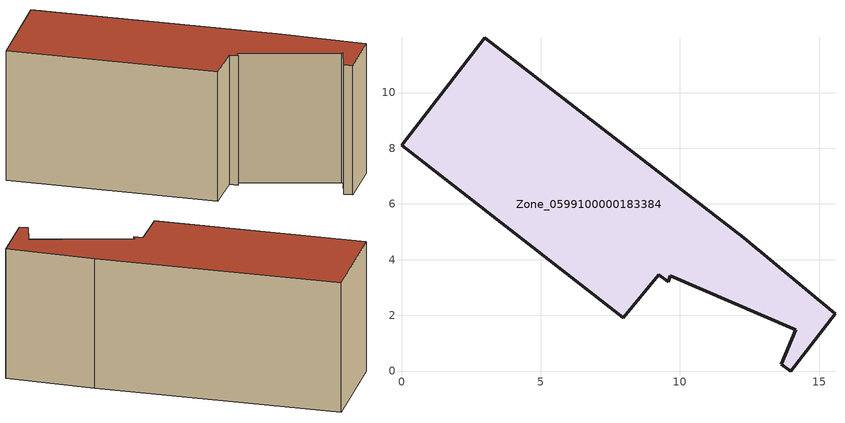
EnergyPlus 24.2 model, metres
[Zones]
Zone_0599100000183384
 floor ground (C_G): 0,8.1 2.99,11.96 12.28,4.78 15.57,2.05 13.97,0 13.64,0.24 14.15,1.47 14.07,1.52 9.65,3.42 9.59,3.2 9.24,3.45 7.97,1.91 z3.4
 wall outside (C_F): 2.99,11.96 0,8.1 7.97,1.91 9.24,3.45 9.59,3.2 9.65,3.42 14.07,1.52 14.15,1.47 13.64,0.24 13.97,0 15.57,2.05 12.28,4.78 2.99,11.96 z3.4:9.94
 roof outside (C_R): 9.65,3.42 14.07,1.52 14.15,1.47 13.64,0.24 13.97,0 15.57,2.05 12.28,4.78 2.99,11.96 0,8.1 7.97,1.91 9.24,3.45 9.59,3.2 z9.94
[BUILDING]
Pand.0599100000183384: North Axis=0; Terrain=City; Loads Convergence Tolerance Value=0.04; Temperature Convergence Tolerance Value=0.4; Solar Distribution=FullExterior; Maximum Number of Warmup Days=25; Minimum Number of Warmup Days=1
[Site:Location]
Rotterdam.The.Hague.AP_ZH_NLD Design_Conditions: Latitude=51.96; Longitude=4.45; Time Zone=1; Elevation=-4.5
[SITE:GROUNDTEMPERATURE:BUILDINGSURFACE]
18, 18, 18, 18, 18, 18, 18, 18, 18, 18, 18, 18
[MATERIAL] Thermal Absorptance=0.9; Solar Absorptance=0.7; Visible Absorptance=0.7
Name | Roughness | Thickness | Conductivity | Density | Specific Heat
G.TI.1946 | MediumSmooth | 0.15 | 1 | 540 | 1210
F.TI.1946 | Rough | 0.3 | 0.857143 | 1920 | 840
R.TI.1946 | MediumRough | 0.2 | 0.1 | 1500 | 1000
[CONSTRUCTION]
C_G: G.TI.1946
C_F: F.TI.1946
C_R: R.TI.1946
[ZONE]
Zone_0599100000183384: Type=1; Multiplier=1; Ceiling Height=Autocalculate; Volume=Autocalculate; Floor Area=autocalculate; Part of Total Floor Area=Yes
[ZONEINFILTRATION:DESIGNFLOWRATE]
Infil_Zone_0599100000183384: Zone or ZoneList or Space or SpaceList=Zone_0599100000183384; Schedule=AlwaysOn; Design Flow Rate Calculation Method=Flow/Area; Flow Rate per Floor Area=0.003; Constant Term Coefficient=1; Temperature Term Coefficient=0; Velocity Term Coefficient=0; Velocity Squared Term Coefficient=0
[HVACTEMPLATE:ZONE:IDEALLOADSAIRSYSTEM]
Zone_0599100000183384: Maximum Heating Supply Air Temperature=50; Minimum Cooling Supply Air Temperature=13; Maximum Heating Supply Air Humidity Ratio=0.0156; Minimum Cooling Supply Air Humidity Ratio=0.0077; Heating Limit=NoLimit; Cooling Limit=NoLimit; Dehumidification Control Type=ConstantSensibleHeatRatio; Cooling Sensible Heat Ratio=0.7; Dehumidification Setpoint=60; Humidification Control Type=None; Humidification Setpoint=30; Outdoor Air Method=None; Outdoor Air Flow Rate per Person=0.00944; Outdoor Air Flow Rate per Zone Floor Area=0; Outdoor Air Flow Rate per Zone=0; Demand Controlled Ventilation Type=None; Outdoor Air Economizer Type=NoEconomizer; Heat Recovery Type=None; Sensible Heat Recovery Effectiveness=0.7; Latent Heat Recovery Effectiveness=0.65
[ZONECONTROL:THERMOSTAT]
ThermostatControl_Zone_0599100000183384: Zone or ZoneList=Zone_0599100000183384; Control Type Schedule=DualSetpointControlType; Control 1=Thermostat_Zone_0599100000183384; Temperature Difference Between Cutout And Setpoint=0
[THERMOSTATSETPOINT:DUALSETPOINT]
Thermostat_Zone_0599100000183384: Heating Setpoint Temperature Schedule=HeatingSetpoint_Zone_0599100000183384; Cooling Setpoint Temperature Schedule=CoolingSetpoint_Zone_0599100000183384
[SCHEDULE:COMPACT]
HeatingSetpoint_Zone_0599100000183384: Through: 12/31, For: AllDays, Until: 24:00, 21
CoolingSetpoint_Zone_0599100000183384: Through: 12/31, For: AllDays, Until: 24:00, 24
DualSetpointControlType: Through: 12/31, For: AllDays, Until: 24:00, 4
AlwaysOn: Through: 12/31, For: AllDays, Until: 24:00, 1
